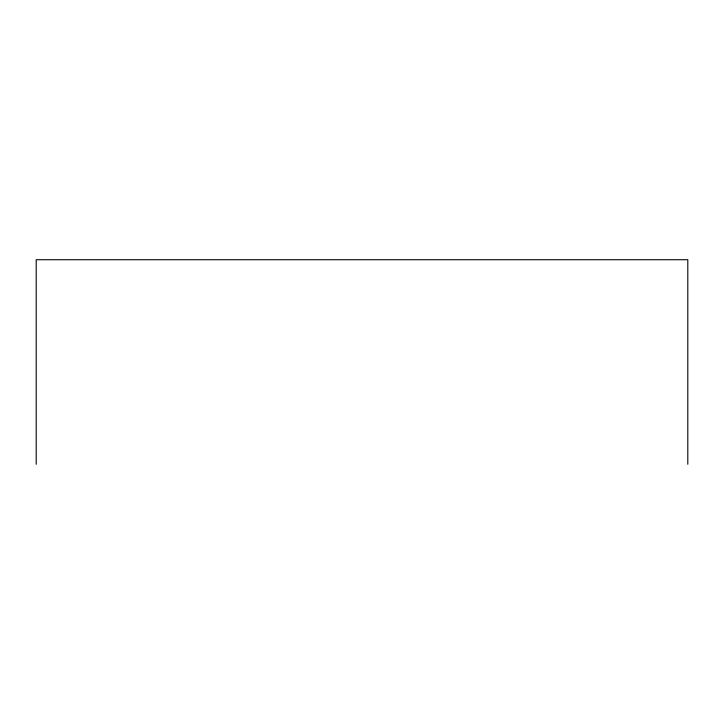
<?xml version="1.0" encoding="UTF-8"?>
<svg xmlns="http://www.w3.org/2000/svg" width="724" height="724" viewBox="0 0 724 724"><rect width="100%" height="100%" fill="white"/><g stroke="black" fill="none" stroke-linecap="round" stroke-linejoin="round"><path stroke-width="1.09" d="M687.8 464.283L687.8 259.717L36.2 259.717L36.2 464.283"/></g></svg>
